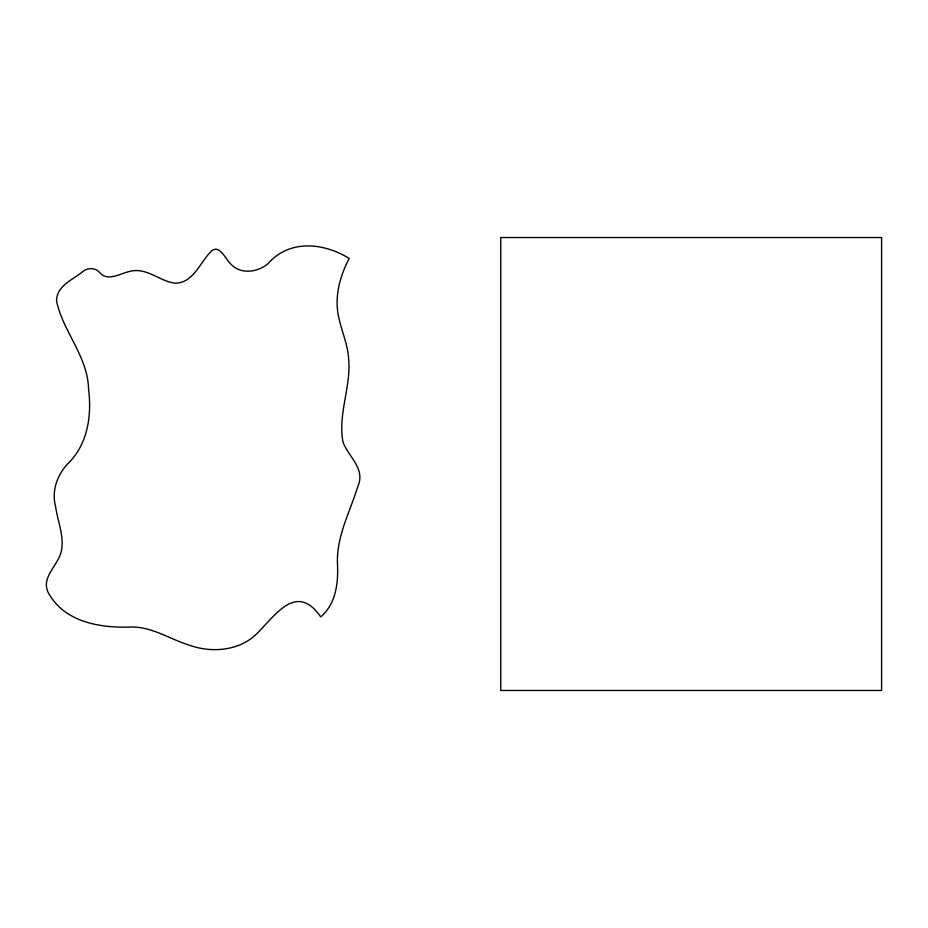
<?xml version="1.0" encoding="UTF-8"?>
<svg xmlns="http://www.w3.org/2000/svg" width="928" height="928" viewBox="0 0 928 928"><rect width="100%" height="100%" fill="white"/><g stroke="black" fill="none" stroke-linecap="round" stroke-linejoin="round"><path stroke-width="1.39" d="M337.514 564.839C338.384 583.422 335.739 604.047 320.728 616.888C295.464 580.51 273.922 617.92 254.469 635.947C236.582 651.247 210.702 652.836 189.184 645.134C170.137 639.253 152.586 627.061 132.054 627.015C101.906 628.175 66.572 623.094 49.567 594.941C38.628 578.121 58.974 565.628 61.584 550.049C64.009 535.282 57.606 521.072 55.599 506.642C51.144 489.787 57.988 472.874 70.308 461.204C88.044 442.064 91.779 414.48 88.589 389.47C87.963 356.596 63.011 331.795 56.562 301.043C56.538 285.279 73.648 279.606 83.717 270.825C88.485 267.647 95.108 267.809 99.215 271.985C107.544 282.564 120.164 273.168 130.198 271.301C146.415 267.16 159.326 281.033 174.615 283.133C192.444 283.713 199.624 263.633 210.03 252.544C218.799 242.057 225.284 259.086 230.921 264.178C240.688 274.769 257.659 272.345 267.902 263.761C289.374 239.262 323.373 242.486 349.241 258.46C339.497 276.741 333.929 298.271 339.056 318.814C342.084 332.166 347.826 344.949 348.615 358.765C351.283 386.79 337.653 414.34 343 442.134C348.441 456.82 365.771 468.837 357.837 486.411C349.96 512.198 335.959 537.045 337.514 564.839M881.6 237.533L500.749 237.533L500.749 690.467L881.6 690.467L881.6 237.533"/></g></svg>
